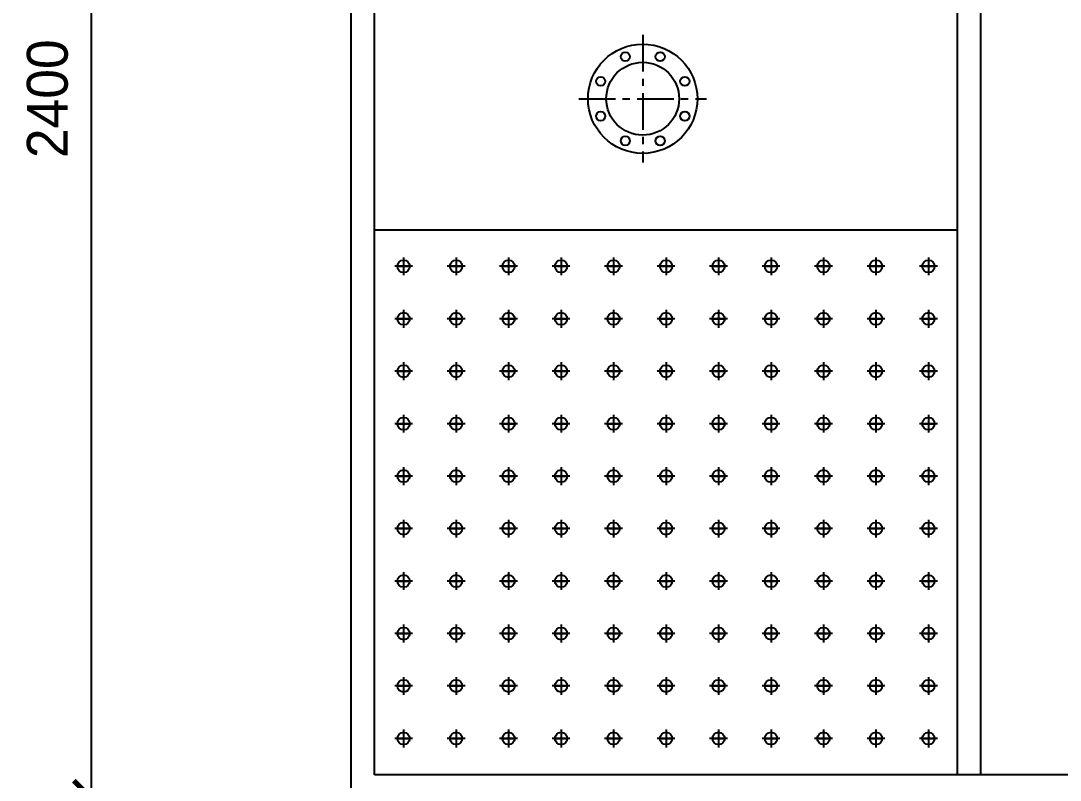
# Model space of a CAD drawing. Header units: millimetres. Extents: x 0 to 16815, y 0 to 11890.
# Drawn here: x 1818 to 3601, y 8037 to 9340 of the extents above; entities that cross this region are included whole.
import ezdxf

# ---------------------------------------------------------------- set-up
doc = ezdxf.new("R2010")
doc.units = ezdxf.units.MM
doc.linetypes.add('CENTER', pattern=[2, 1.25, -0.25, 0.25, -0.25])
doc.layers.get('DEFPOINTS').update_dxf_attribs({"color": 143})
doc.layers.add('CENTER', color=1, linetype='CENTER')
doc.layers.add('냉각탑_dim', color=1, linetype='Continuous')
doc.styles.add('HY울릉도L', font='')
doc.styles.get('HY울릉도L').set_extended_font_data('HY울릉도L')
doc.dimstyles.new('성지DIM', dxfattribs={"dimtxt": 3.5, "dimasz": 3, "dimexe": 1, "dimexo": 2.5, "dimgap": 2, "dimtad": 1, "dimdec": 0, "dimzin": 3, "dimdsep": 46, "dimtxsty": 'HY울릉도L', "dimblk": 'ARCHTICK', "dimcen": -2, "dimclrd": 256, "dimclre": 256, "dimclrt": 7, "dimadec": 0, "dimazin": 0, "dimtfac": 1, "dimtdec": 0, "dimtofl": 0, "dimtmove": 0, "dimatfit": 3, "dimfxl": 1, "dimtolj": 1, "dimtzin": 0, "dimlwe": -1, "dimarcsym": 0})

# ---------------------------------------------------------------- blocks, each defined once
blk = doc.blocks.new('_ArchTick')
at = {"color": 0, "linetype": 'ByBlock', "const_width": 0.15}
blk.add_lwpolyline([(-0.5, -0.5), (0.5, 0.5)], dxfattribs=at)
blk = doc.blocks.new('*D8')
at = {"layer": 'DEFPOINTS', "color": 0, "transparency": 16777216}
for p in [(2384.8, 10406.3), (1939.3, 8006.3), (2384.8, 8006.3)]:
    blk.add_point(p, dxfattribs=at)
at = {"layer": '냉각탑_dim', "transparency": 16777216}
for p, q in [((2334.8, 10406.3), (1919.3, 10406.3)), ((2334.8, 8006.3), (1919.3, 8006.3))]:
    blk.add_line(p, q, dxfattribs=at)
at = {"layer": '냉각탑_dim', "lineweight": -2, "transparency": 16777216}
blk.add_line((1939.3, 10406.3), (1939.3, 8006.3), dxfattribs=at)
at = {"layer": '냉각탑_dim', "lineweight": -2, "transparency": 16777216, "xscale": 60, "yscale": 60, "zscale": 60}
for p, rotation in [((1939.3, 10406.3), 90), ((1939.3, 8006.3), 270)]:
    blk.add_blockref('_ArchTick', p, dxfattribs=dict(at, rotation=rotation))
at = {"layer": '냉각탑_dim', "color": 7, "transparency": 16777216, "insert": (1864.3, 9206.3), "char_height": 70, "attachment_point": 5, "rotation": 90, "style": 'HY울릉도L'}
blk.add_mtext('\\A1;2400', dxfattribs=at)

msp = doc.modelspace()

# ---------------------------------------------------------------- linework, layer by layer
at = {"color": 3}
for p, q in [((3424.8, 8046.3), (3424.8, 10366.3)), ((3464.8, 8046.3), (3464.8, 10366.3)), ((2424.8, 8981.3), (3424.8, 8981.3))]:
    msp.add_line(p, q, dxfattribs=at)
for points in [[(2384.8, 8006.3), (2384.8, 10406.3), (6984.8, 10406.3), (6984.8, 8006.3)], [(2424.8, 8046.3), (2424.8, 10366.3), (6944.8, 10366.3), (6944.8, 8046.3)]]:
    msp.add_lwpolyline(points, close=True, dxfattribs=at)
for centre, radius in [((2884.8, 9206.3), 93.8), ((2854.9, 9278.5), 7.81), ((2914.7, 9278.5), 7.81), ((2884.8, 9206.3), 62.5), ((2812.6, 9236.2), 7.81), ((2957, 9236.2), 7.81), ((2812.6, 9176.4), 7.81), ((2957, 9176.4), 7.81), ((2854.9, 9134.1), 7.81), ((2914.7, 9134.1), 7.81)]:
    msp.add_circle(centre, radius, dxfattribs=at)
for centre in [(2474.8, 8918.8), (2564.8, 8918.8), (2654.8, 8918.8), (2744.8, 8918.8), (2834.8, 8918.8), (2924.8, 8918.8), (3014.8, 8918.8), (3104.8, 8918.8), (3194.8, 8918.8), (3284.8, 8918.8), (3374.8, 8918.8), (2474.8, 8828.8), (2564.8, 8828.8), (2654.8, 8828.8), (2744.8, 8828.8), (2834.8, 8828.8), (2924.8, 8828.8), (3014.8, 8828.8), (3104.8, 8828.8), (3194.8, 8828.8), (3284.8, 8828.8), (3374.8, 8828.8), (2474.8, 8738.8), (2564.8, 8738.8), (2654.8, 8738.8), (2744.8, 8738.8), (2834.8, 8738.8), (2924.8, 8738.8), (3014.8, 8738.8), (3104.8, 8738.8), (3194.8, 8738.8), (3284.8, 8738.8), (3374.8, 8738.8), (2474.8, 8648.8), (2564.8, 8648.8), (2654.8, 8648.8), (2744.8, 8648.8), (2834.8, 8648.8), (2924.8, 8648.8), (3014.8, 8648.8), (3104.8, 8648.8), (3194.8, 8648.8), (3284.8, 8648.8), (3374.8, 8648.8), (2474.8, 8558.8), (2564.8, 8558.8), (2654.8, 8558.8), (2744.8, 8558.8), (2834.8, 8558.8), (2924.8, 8558.8), (3014.8, 8558.8), (3104.8, 8558.8), (3194.8, 8558.8), (3284.8, 8558.8), (3374.8, 8558.8), (2474.8, 8468.8), (2564.8, 8468.8), (2654.8, 8468.8), (2744.8, 8468.8), (2834.8, 8468.8), (2924.8, 8468.8), (3014.8, 8468.8), (3104.8, 8468.8), (3194.8, 8468.8), (3284.8, 8468.8), (3374.8, 8468.8), (2474.8, 8378.8), (2564.8, 8378.8), (2654.8, 8378.8), (2744.8, 8378.8), (2834.8, 8378.8), (2924.8, 8378.8), (3014.8, 8378.8), (3104.8, 8378.8), (3194.8, 8378.8), (3284.8, 8378.8), (3374.8, 8378.8), (2474.8, 8288.8), (2564.8, 8288.8), (2654.8, 8288.8), (2744.8, 8288.8), (2834.8, 8288.8), (2924.8, 8288.8), (3014.8, 8288.8), (3104.8, 8288.8), (3194.8, 8288.8), (3284.8, 8288.8), (3374.8, 8288.8), (2474.8, 8198.8), (2564.8, 8198.8), (2654.8, 8198.8), (2744.8, 8198.8), (2834.8, 8198.8), (2924.8, 8198.8), (3014.8, 8198.8), (3104.8, 8198.8), (3194.8, 8198.8), (3284.8, 8198.8), (3374.8, 8198.8), (2474.8, 8108.8), (2564.8, 8108.8), (2654.8, 8108.8), (2744.8, 8108.8), (2834.8, 8108.8), (2924.8, 8108.8), (3014.8, 8108.8), (3104.8, 8108.8), (3194.8, 8108.8), (3284.8, 8108.8), (3374.8, 8108.8)]:
    msp.add_circle(centre, 10.6)
at = {"layer": 'CENTER', "linetype": 'CENTER', "ltscale": 50}
for p, q in [((2884.8, 9315.7), (2884.8, 9096.9)), ((2775.4, 9206.3), (2994.2, 9206.3)), ((2474.8, 8934.1), (2474.8, 8903.5)), ((2474.8, 8930.5), (2474.8, 8907)), ((2564.8, 8934.1), (2564.8, 8903.5)), ((2564.8, 8930.5), (2564.8, 8907)), ((2654.8, 8934.1), (2654.8, 8903.5)), ((2654.8, 8930.5), (2654.8, 8907)), ((2744.8, 8934.1), (2744.8, 8903.5)), ((2744.8, 8930.5), (2744.8, 8907)), ((2834.8, 8934.1), (2834.8, 8903.5)), ((2834.8, 8930.5), (2834.8, 8907)), ((2924.8, 8934.1), (2924.8, 8903.5)), ((2924.8, 8930.5), (2924.8, 8907)), ((3014.8, 8934.1), (3014.8, 8903.5)), ((3014.8, 8930.5), (3014.8, 8907)), ((3104.8, 8934.1), (3104.8, 8903.5)), ((3104.8, 8930.5), (3104.8, 8907)), ((3194.8, 8934.1), (3194.8, 8903.5)), ((3194.8, 8930.5), (3194.8, 8907)), ((3284.8, 8934.1), (3284.8, 8903.5)), ((3284.8, 8930.5), (3284.8, 8907)), ((3374.8, 8934.1), (3374.8, 8903.5)), ((3374.8, 8930.5), (3374.8, 8907)), ((2490.1, 8918.8), (2459.5, 8918.8)), ((2463, 8918.8), (2486.6, 8918.8)), ((2486.6, 8918.8), (2463, 8918.8)), ((2463, 8918.8), (2486.6, 8918.8)), ((2580.1, 8918.8), (2549.5, 8918.8)), ((2553, 8918.8), (2576.6, 8918.8)), ((2576.6, 8918.8), (2553, 8918.8)), ((2553, 8918.8), (2576.6, 8918.8)), ((2670.1, 8918.8), (2639.5, 8918.8)), ((2643, 8918.8), (2666.6, 8918.8)), ((2666.6, 8918.8), (2643, 8918.8)), ((2643, 8918.8), (2666.6, 8918.8)), ((2760.1, 8918.8), (2729.5, 8918.8)), ((2733, 8918.8), (2756.6, 8918.8)), ((2756.6, 8918.8), (2733, 8918.8)), ((2733, 8918.8), (2756.6, 8918.8)), ((2850.1, 8918.8), (2819.5, 8918.8)), ((2823, 8918.8), (2846.6, 8918.8)), ((2846.6, 8918.8), (2823, 8918.8)), ((2823, 8918.8), (2846.6, 8918.8)), ((2940.1, 8918.8), (2909.5, 8918.8)), ((2913, 8918.8), (2936.6, 8918.8)), ((2936.6, 8918.8), (2913, 8918.8)), ((2913, 8918.8), (2936.6, 8918.8)), ((3030.1, 8918.8), (2999.5, 8918.8)), ((3003, 8918.8), (3026.6, 8918.8)), ((3026.6, 8918.8), (3003, 8918.8)), ((3003, 8918.8), (3026.6, 8918.8)), ((3120.1, 8918.8), (3089.5, 8918.8)), ((3093, 8918.8), (3116.6, 8918.8)), ((3116.6, 8918.8), (3093, 8918.8)), ((3093, 8918.8), (3116.6, 8918.8)), ((3210.1, 8918.8), (3179.5, 8918.8)), ((3183, 8918.8), (3206.6, 8918.8)), ((3206.6, 8918.8), (3183, 8918.8)), ((3183, 8918.8), (3206.6, 8918.8)), ((3300.1, 8918.8), (3269.5, 8918.8)), ((3273, 8918.8), (3296.6, 8918.8)), ((3296.6, 8918.8), (3273, 8918.8)), ((3273, 8918.8), (3296.6, 8918.8)), ((3390.1, 8918.8), (3359.5, 8918.8)), ((3363, 8918.8), (3386.6, 8918.8)), ((3386.6, 8918.8), (3363, 8918.8)), ((3363, 8918.8), (3386.6, 8918.8)), ((2474.8, 8844.1), (2474.8, 8813.5)), ((2564.8, 8844.1), (2564.8, 8813.5)), ((2654.8, 8844.1), (2654.8, 8813.5)), ((2744.8, 8844.1), (2744.8, 8813.5)), ((2834.8, 8844.1), (2834.8, 8813.5)), ((2924.8, 8844.1), (2924.8, 8813.5)), ((3014.8, 8844.1), (3014.8, 8813.5)), ((3104.8, 8844.1), (3104.8, 8813.5)), ((3194.8, 8844.1), (3194.8, 8813.5)), ((3284.8, 8844.1), (3284.8, 8813.5)), ((3374.8, 8844.1), (3374.8, 8813.5)), ((2490.1, 8828.8), (2459.5, 8828.8)), ((2463, 8828.8), (2486.6, 8828.8)), ((2486.6, 8828.8), (2463, 8828.8)), ((2463, 8828.8), (2486.6, 8828.8)), ((2474.8, 8840.5), (2474.8, 8817)), ((2580.1, 8828.8), (2549.5, 8828.8)), ((2553, 8828.8), (2576.6, 8828.8)), ((2576.6, 8828.8), (2553, 8828.8)), ((2553, 8828.8), (2576.6, 8828.8)), ((2564.8, 8840.5), (2564.8, 8817)), ((2670.1, 8828.8), (2639.5, 8828.8)), ((2643, 8828.8), (2666.6, 8828.8)), ((2666.6, 8828.8), (2643, 8828.8)), ((2643, 8828.8), (2666.6, 8828.8)), ((2654.8, 8840.5), (2654.8, 8817)), ((2760.1, 8828.8), (2729.5, 8828.8)), ((2733, 8828.8), (2756.6, 8828.8)), ((2756.6, 8828.8), (2733, 8828.8)), ((2733, 8828.8), (2756.6, 8828.8)), ((2744.8, 8840.5), (2744.8, 8817)), ((2850.1, 8828.8), (2819.5, 8828.8)), ((2823, 8828.8), (2846.6, 8828.8)), ((2846.6, 8828.8), (2823, 8828.8)), ((2823, 8828.8), (2846.6, 8828.8)), ((2834.8, 8840.5), (2834.8, 8817)), ((2940.1, 8828.8), (2909.5, 8828.8)), ((2913, 8828.8), (2936.6, 8828.8)), ((2936.6, 8828.8), (2913, 8828.8)), ((2913, 8828.8), (2936.6, 8828.8)), ((2924.8, 8840.5), (2924.8, 8817)), ((3030.1, 8828.8), (2999.5, 8828.8)), ((3003, 8828.8), (3026.6, 8828.8)), ((3026.6, 8828.8), (3003, 8828.8)), ((3003, 8828.8), (3026.6, 8828.8)), ((3014.8, 8840.5), (3014.8, 8817)), ((3120.1, 8828.8), (3089.5, 8828.8)), ((3093, 8828.8), (3116.6, 8828.8)), ((3116.6, 8828.8), (3093, 8828.8)), ((3093, 8828.8), (3116.6, 8828.8)), ((3104.8, 8840.5), (3104.8, 8817)), ((3210.1, 8828.8), (3179.5, 8828.8)), ((3183, 8828.8), (3206.6, 8828.8)), ((3206.6, 8828.8), (3183, 8828.8)), ((3183, 8828.8), (3206.6, 8828.8)), ((3194.8, 8840.5), (3194.8, 8817)), ((3300.1, 8828.8), (3269.5, 8828.8)), ((3273, 8828.8), (3296.6, 8828.8)), ((3296.6, 8828.8), (3273, 8828.8)), ((3273, 8828.8), (3296.6, 8828.8)), ((3284.8, 8840.5), (3284.8, 8817)), ((3390.1, 8828.8), (3359.5, 8828.8)), ((3363, 8828.8), (3386.6, 8828.8)), ((3386.6, 8828.8), (3363, 8828.8)), ((3363, 8828.8), (3386.6, 8828.8)), ((3374.8, 8840.5), (3374.8, 8817)), ((2474.8, 8754.1), (2474.8, 8723.5)), ((2564.8, 8754.1), (2564.8, 8723.5)), ((2654.8, 8754.1), (2654.8, 8723.5)), ((2744.8, 8754.1), (2744.8, 8723.5)), ((2834.8, 8754.1), (2834.8, 8723.5)), ((2924.8, 8754.1), (2924.8, 8723.5)), ((3014.8, 8754.1), (3014.8, 8723.5)), ((3104.8, 8754.1), (3104.8, 8723.5)), ((3194.8, 8754.1), (3194.8, 8723.5)), ((3284.8, 8754.1), (3284.8, 8723.5)), ((3374.8, 8754.1), (3374.8, 8723.5)), ((2490.1, 8738.8), (2459.5, 8738.8)), ((2463, 8738.8), (2486.6, 8738.8)), ((2486.6, 8738.8), (2463, 8738.8)), ((2463, 8738.8), (2486.6, 8738.8)), ((2474.8, 8750.5), (2474.8, 8727)), ((2580.1, 8738.8), (2549.5, 8738.8)), ((2553, 8738.8), (2576.6, 8738.8)), ((2576.6, 8738.8), (2553, 8738.8)), ((2553, 8738.8), (2576.6, 8738.8)), ((2564.8, 8750.5), (2564.8, 8727)), ((2670.1, 8738.8), (2639.5, 8738.8)), ((2643, 8738.8), (2666.6, 8738.8)), ((2666.6, 8738.8), (2643, 8738.8)), ((2643, 8738.8), (2666.6, 8738.8)), ((2654.8, 8750.5), (2654.8, 8727)), ((2760.1, 8738.8), (2729.5, 8738.8)), ((2733, 8738.8), (2756.6, 8738.8)), ((2756.6, 8738.8), (2733, 8738.8)), ((2733, 8738.8), (2756.6, 8738.8)), ((2744.8, 8750.5), (2744.8, 8727)), ((2850.1, 8738.8), (2819.5, 8738.8)), ((2823, 8738.8), (2846.6, 8738.8)), ((2846.6, 8738.8), (2823, 8738.8)), ((2823, 8738.8), (2846.6, 8738.8)), ((2834.8, 8750.5), (2834.8, 8727)), ((2940.1, 8738.8), (2909.5, 8738.8)), ((2913, 8738.8), (2936.6, 8738.8)), ((2936.6, 8738.8), (2913, 8738.8)), ((2913, 8738.8), (2936.6, 8738.8)), ((2924.8, 8750.5), (2924.8, 8727)), ((3030.1, 8738.8), (2999.5, 8738.8)), ((3003, 8738.8), (3026.6, 8738.8)), ((3026.6, 8738.8), (3003, 8738.8)), ((3003, 8738.8), (3026.6, 8738.8)), ((3014.8, 8750.5), (3014.8, 8727)), ((3120.1, 8738.8), (3089.5, 8738.8)), ((3093, 8738.8), (3116.6, 8738.8)), ((3116.6, 8738.8), (3093, 8738.8)), ((3093, 8738.8), (3116.6, 8738.8)), ((3104.8, 8750.5), (3104.8, 8727)), ((3210.1, 8738.8), (3179.5, 8738.8)), ((3183, 8738.8), (3206.6, 8738.8)), ((3206.6, 8738.8), (3183, 8738.8)), ((3183, 8738.8), (3206.6, 8738.8)), ((3194.8, 8750.5), (3194.8, 8727)), ((3300.1, 8738.8), (3269.5, 8738.8)), ((3273, 8738.8), (3296.6, 8738.8)), ((3296.6, 8738.8), (3273, 8738.8)), ((3273, 8738.8), (3296.6, 8738.8)), ((3284.8, 8750.5), (3284.8, 8727)), ((3390.1, 8738.8), (3359.5, 8738.8)), ((3363, 8738.8), (3386.6, 8738.8)), ((3386.6, 8738.8), (3363, 8738.8)), ((3363, 8738.8), (3386.6, 8738.8)), ((3374.8, 8750.5), (3374.8, 8727)), ((2474.8, 8664.1), (2474.8, 8633.5)), ((2564.8, 8664.1), (2564.8, 8633.5)), ((2654.8, 8664.1), (2654.8, 8633.5)), ((2744.8, 8664.1), (2744.8, 8633.5)), ((2834.8, 8664.1), (2834.8, 8633.5)), ((2924.8, 8664.1), (2924.8, 8633.5)), ((3014.8, 8664.1), (3014.8, 8633.5)), ((3104.8, 8664.1), (3104.8, 8633.5)), ((3194.8, 8664.1), (3194.8, 8633.5)), ((3284.8, 8664.1), (3284.8, 8633.5)), ((3374.8, 8664.1), (3374.8, 8633.5)), ((2490.1, 8648.8), (2459.5, 8648.8)), ((2463, 8648.8), (2486.6, 8648.8)), ((2486.6, 8648.8), (2463, 8648.8)), ((2463, 8648.8), (2486.6, 8648.8)), ((2474.8, 8660.5), (2474.8, 8637)), ((2580.1, 8648.8), (2549.5, 8648.8)), ((2553, 8648.8), (2576.6, 8648.8)), ((2576.6, 8648.8), (2553, 8648.8)), ((2553, 8648.8), (2576.6, 8648.8)), ((2564.8, 8660.5), (2564.8, 8637)), ((2670.1, 8648.8), (2639.5, 8648.8)), ((2643, 8648.8), (2666.6, 8648.8)), ((2666.6, 8648.8), (2643, 8648.8)), ((2643, 8648.8), (2666.6, 8648.8)), ((2654.8, 8660.5), (2654.8, 8637)), ((2760.1, 8648.8), (2729.5, 8648.8)), ((2733, 8648.8), (2756.6, 8648.8)), ((2756.6, 8648.8), (2733, 8648.8)), ((2733, 8648.8), (2756.6, 8648.8)), ((2744.8, 8660.5), (2744.8, 8637)), ((2850.1, 8648.8), (2819.5, 8648.8)), ((2823, 8648.8), (2846.6, 8648.8)), ((2846.6, 8648.8), (2823, 8648.8)), ((2823, 8648.8), (2846.6, 8648.8)), ((2834.8, 8660.5), (2834.8, 8637)), ((2940.1, 8648.8), (2909.5, 8648.8)), ((2913, 8648.8), (2936.6, 8648.8)), ((2936.6, 8648.8), (2913, 8648.8)), ((2913, 8648.8), (2936.6, 8648.8)), ((2924.8, 8660.5), (2924.8, 8637)), ((3030.1, 8648.8), (2999.5, 8648.8)), ((3003, 8648.8), (3026.6, 8648.8)), ((3026.6, 8648.8), (3003, 8648.8)), ((3003, 8648.8), (3026.6, 8648.8)), ((3014.8, 8660.5), (3014.8, 8637)), ((3120.1, 8648.8), (3089.5, 8648.8)), ((3093, 8648.8), (3116.6, 8648.8)), ((3116.6, 8648.8), (3093, 8648.8)), ((3093, 8648.8), (3116.6, 8648.8)), ((3104.8, 8660.5), (3104.8, 8637)), ((3210.1, 8648.8), (3179.5, 8648.8)), ((3183, 8648.8), (3206.6, 8648.8)), ((3206.6, 8648.8), (3183, 8648.8)), ((3183, 8648.8), (3206.6, 8648.8)), ((3194.8, 8660.5), (3194.8, 8637)), ((3300.1, 8648.8), (3269.5, 8648.8)), ((3273, 8648.8), (3296.6, 8648.8)), ((3296.6, 8648.8), (3273, 8648.8)), ((3273, 8648.8), (3296.6, 8648.8)), ((3284.8, 8660.5), (3284.8, 8637)), ((3390.1, 8648.8), (3359.5, 8648.8)), ((3363, 8648.8), (3386.6, 8648.8)), ((3386.6, 8648.8), (3363, 8648.8)), ((3363, 8648.8), (3386.6, 8648.8)), ((3374.8, 8660.5), (3374.8, 8637)), ((2474.8, 8574.1), (2474.8, 8543.5)), ((2564.8, 8574.1), (2564.8, 8543.5)), ((2654.8, 8574.1), (2654.8, 8543.5)), ((2744.8, 8574.1), (2744.8, 8543.5)), ((2834.8, 8574.1), (2834.8, 8543.5)), ((2924.8, 8574.1), (2924.8, 8543.5)), ((3014.8, 8574.1), (3014.8, 8543.5)), ((3104.8, 8574.1), (3104.8, 8543.5)), ((3194.8, 8574.1), (3194.8, 8543.5)), ((3284.8, 8574.1), (3284.8, 8543.5)), ((3374.8, 8574.1), (3374.8, 8543.5)), ((2490.1, 8558.8), (2459.5, 8558.8)), ((2463, 8558.8), (2486.6, 8558.8)), ((2486.6, 8558.8), (2463, 8558.8)), ((2463, 8558.8), (2486.6, 8558.8)), ((2474.8, 8570.5), (2474.8, 8547)), ((2580.1, 8558.8), (2549.5, 8558.8)), ((2553, 8558.8), (2576.6, 8558.8)), ((2576.6, 8558.8), (2553, 8558.8)), ((2553, 8558.8), (2576.6, 8558.8)), ((2564.8, 8570.5), (2564.8, 8547)), ((2670.1, 8558.8), (2639.5, 8558.8)), ((2643, 8558.8), (2666.6, 8558.8)), ((2666.6, 8558.8), (2643, 8558.8)), ((2643, 8558.8), (2666.6, 8558.8)), ((2654.8, 8570.5), (2654.8, 8547)), ((2760.1, 8558.8), (2729.5, 8558.8)), ((2733, 8558.8), (2756.6, 8558.8)), ((2756.6, 8558.8), (2733, 8558.8)), ((2733, 8558.8), (2756.6, 8558.8)), ((2744.8, 8570.5), (2744.8, 8547)), ((2850.1, 8558.8), (2819.5, 8558.8)), ((2823, 8558.8), (2846.6, 8558.8)), ((2846.6, 8558.8), (2823, 8558.8)), ((2823, 8558.8), (2846.6, 8558.8)), ((2834.8, 8570.5), (2834.8, 8547)), ((2940.1, 8558.8), (2909.5, 8558.8)), ((2913, 8558.8), (2936.6, 8558.8)), ((2936.6, 8558.8), (2913, 8558.8)), ((2913, 8558.8), (2936.6, 8558.8)), ((2924.8, 8570.5), (2924.8, 8547)), ((3030.1, 8558.8), (2999.5, 8558.8)), ((3003, 8558.8), (3026.6, 8558.8)), ((3026.6, 8558.8), (3003, 8558.8)), ((3003, 8558.8), (3026.6, 8558.8)), ((3014.8, 8570.5), (3014.8, 8547)), ((3120.1, 8558.8), (3089.5, 8558.8)), ((3093, 8558.8), (3116.6, 8558.8)), ((3116.6, 8558.8), (3093, 8558.8)), ((3093, 8558.8), (3116.6, 8558.8)), ((3104.8, 8570.5), (3104.8, 8547)), ((3210.1, 8558.8), (3179.5, 8558.8)), ((3183, 8558.8), (3206.6, 8558.8)), ((3206.6, 8558.8), (3183, 8558.8)), ((3183, 8558.8), (3206.6, 8558.8)), ((3194.8, 8570.5), (3194.8, 8547)), ((3300.1, 8558.8), (3269.5, 8558.8)), ((3273, 8558.8), (3296.6, 8558.8)), ((3296.6, 8558.8), (3273, 8558.8)), ((3273, 8558.8), (3296.6, 8558.8)), ((3284.8, 8570.5), (3284.8, 8547)), ((3390.1, 8558.8), (3359.5, 8558.8)), ((3363, 8558.8), (3386.6, 8558.8)), ((3386.6, 8558.8), (3363, 8558.8)), ((3363, 8558.8), (3386.6, 8558.8)), ((3374.8, 8570.5), (3374.8, 8547)), ((2490.1, 8468.8), (2459.5, 8468.8)), ((2463, 8468.8), (2486.6, 8468.8)), ((2486.6, 8468.8), (2463, 8468.8)), ((2463, 8468.8), (2486.6, 8468.8)), ((2474.8, 8484.1), (2474.8, 8453.5)), ((2474.8, 8480.5), (2474.8, 8457)), ((2580.1, 8468.8), (2549.5, 8468.8)), ((2553, 8468.8), (2576.6, 8468.8)), ((2576.6, 8468.8), (2553, 8468.8)), ((2553, 8468.8), (2576.6, 8468.8)), ((2564.8, 8484.1), (2564.8, 8453.5)), ((2564.8, 8480.5), (2564.8, 8457)), ((2670.1, 8468.8), (2639.5, 8468.8)), ((2643, 8468.8), (2666.6, 8468.8)), ((2666.6, 8468.8), (2643, 8468.8)), ((2643, 8468.8), (2666.6, 8468.8)), ((2654.8, 8484.1), (2654.8, 8453.5)), ((2654.8, 8480.5), (2654.8, 8457)), ((2760.1, 8468.8), (2729.5, 8468.8)), ((2733, 8468.8), (2756.6, 8468.8)), ((2756.6, 8468.8), (2733, 8468.8)), ((2733, 8468.8), (2756.6, 8468.8)), ((2744.8, 8484.1), (2744.8, 8453.5)), ((2744.8, 8480.5), (2744.8, 8457)), ((2850.1, 8468.8), (2819.5, 8468.8)), ((2823, 8468.8), (2846.6, 8468.8)), ((2846.6, 8468.8), (2823, 8468.8)), ((2823, 8468.8), (2846.6, 8468.8)), ((2834.8, 8484.1), (2834.8, 8453.5)), ((2834.8, 8480.5), (2834.8, 8457)), ((2940.1, 8468.8), (2909.5, 8468.8)), ((2913, 8468.8), (2936.6, 8468.8)), ((2936.6, 8468.8), (2913, 8468.8)), ((2913, 8468.8), (2936.6, 8468.8)), ((2924.8, 8484.1), (2924.8, 8453.5)), ((2924.8, 8480.5), (2924.8, 8457)), ((3030.1, 8468.8), (2999.5, 8468.8)), ((3003, 8468.8), (3026.6, 8468.8)), ((3026.6, 8468.8), (3003, 8468.8)), ((3003, 8468.8), (3026.6, 8468.8)), ((3014.8, 8484.1), (3014.8, 8453.5)), ((3014.8, 8480.5), (3014.8, 8457)), ((3120.1, 8468.8), (3089.5, 8468.8)), ((3093, 8468.8), (3116.6, 8468.8)), ((3116.6, 8468.8), (3093, 8468.8)), ((3093, 8468.8), (3116.6, 8468.8)), ((3104.8, 8484.1), (3104.8, 8453.5)), ((3104.8, 8480.5), (3104.8, 8457)), ((3210.1, 8468.8), (3179.5, 8468.8)), ((3183, 8468.8), (3206.6, 8468.8)), ((3206.6, 8468.8), (3183, 8468.8)), ((3183, 8468.8), (3206.6, 8468.8)), ((3194.8, 8484.1), (3194.8, 8453.5)), ((3194.8, 8480.5), (3194.8, 8457)), ((3300.1, 8468.8), (3269.5, 8468.8)), ((3273, 8468.8), (3296.6, 8468.8)), ((3296.6, 8468.8), (3273, 8468.8)), ((3273, 8468.8), (3296.6, 8468.8)), ((3284.8, 8484.1), (3284.8, 8453.5)), ((3284.8, 8480.5), (3284.8, 8457)), ((3390.1, 8468.8), (3359.5, 8468.8)), ((3363, 8468.8), (3386.6, 8468.8)), ((3386.6, 8468.8), (3363, 8468.8)), ((3363, 8468.8), (3386.6, 8468.8)), ((3374.8, 8484.1), (3374.8, 8453.5)), ((3374.8, 8480.5), (3374.8, 8457)), ((2490.1, 8378.8), (2459.5, 8378.8)), ((2463, 8378.8), (2486.6, 8378.8)), ((2486.6, 8378.8), (2463, 8378.8)), ((2463, 8378.8), (2486.6, 8378.8)), ((2474.8, 8394.1), (2474.8, 8363.5)), ((2474.8, 8390.5), (2474.8, 8367)), ((2580.1, 8378.8), (2549.5, 8378.8)), ((2553, 8378.8), (2576.6, 8378.8)), ((2576.6, 8378.8), (2553, 8378.8)), ((2553, 8378.8), (2576.6, 8378.8)), ((2564.8, 8394.1), (2564.8, 8363.5)), ((2564.8, 8390.5), (2564.8, 8367)), ((2670.1, 8378.8), (2639.5, 8378.8)), ((2643, 8378.8), (2666.6, 8378.8)), ((2666.6, 8378.8), (2643, 8378.8)), ((2643, 8378.8), (2666.6, 8378.8)), ((2654.8, 8394.1), (2654.8, 8363.5)), ((2654.8, 8390.5), (2654.8, 8367)), ((2760.1, 8378.8), (2729.5, 8378.8)), ((2733, 8378.8), (2756.6, 8378.8)), ((2756.6, 8378.8), (2733, 8378.8)), ((2733, 8378.8), (2756.6, 8378.8)), ((2744.8, 8394.1), (2744.8, 8363.5)), ((2744.8, 8390.5), (2744.8, 8367)), ((2850.1, 8378.8), (2819.5, 8378.8)), ((2823, 8378.8), (2846.6, 8378.8)), ((2846.6, 8378.8), (2823, 8378.8)), ((2823, 8378.8), (2846.6, 8378.8)), ((2834.8, 8394.1), (2834.8, 8363.5)), ((2834.8, 8390.5), (2834.8, 8367)), ((2940.1, 8378.8), (2909.5, 8378.8)), ((2913, 8378.8), (2936.6, 8378.8)), ((2936.6, 8378.8), (2913, 8378.8)), ((2913, 8378.8), (2936.6, 8378.8)), ((2924.8, 8394.1), (2924.8, 8363.5)), ((2924.8, 8390.5), (2924.8, 8367)), ((3030.1, 8378.8), (2999.5, 8378.8)), ((3003, 8378.8), (3026.6, 8378.8)), ((3026.6, 8378.8), (3003, 8378.8)), ((3003, 8378.8), (3026.6, 8378.8)), ((3014.8, 8394.1), (3014.8, 8363.5)), ((3014.8, 8390.5), (3014.8, 8367)), ((3120.1, 8378.8), (3089.5, 8378.8)), ((3093, 8378.8), (3116.6, 8378.8)), ((3116.6, 8378.8), (3093, 8378.8)), ((3093, 8378.8), (3116.6, 8378.8)), ((3104.8, 8394.1), (3104.8, 8363.5)), ((3104.8, 8390.5), (3104.8, 8367)), ((3210.1, 8378.8), (3179.5, 8378.8)), ((3183, 8378.8), (3206.6, 8378.8)), ((3206.6, 8378.8), (3183, 8378.8)), ((3183, 8378.8), (3206.6, 8378.8)), ((3194.8, 8394.1), (3194.8, 8363.5)), ((3194.8, 8390.5), (3194.8, 8367)), ((3300.1, 8378.8), (3269.5, 8378.8)), ((3273, 8378.8), (3296.6, 8378.8)), ((3296.6, 8378.8), (3273, 8378.8)), ((3273, 8378.8), (3296.6, 8378.8)), ((3284.8, 8394.1), (3284.8, 8363.5)), ((3284.8, 8390.5), (3284.8, 8367)), ((3390.1, 8378.8), (3359.5, 8378.8)), ((3363, 8378.8), (3386.6, 8378.8)), ((3386.6, 8378.8), (3363, 8378.8)), ((3363, 8378.8), (3386.6, 8378.8)), ((3374.8, 8394.1), (3374.8, 8363.5)), ((3374.8, 8390.5), (3374.8, 8367)), ((2490.1, 8288.8), (2459.5, 8288.8)), ((2463, 8288.8), (2486.6, 8288.8)), ((2486.6, 8288.8), (2463, 8288.8)), ((2463, 8288.8), (2486.6, 8288.8)), ((2474.8, 8304.1), (2474.8, 8273.5)), ((2474.8, 8300.5), (2474.8, 8277)), ((2580.1, 8288.8), (2549.5, 8288.8)), ((2553, 8288.8), (2576.6, 8288.8)), ((2576.6, 8288.8), (2553, 8288.8)), ((2553, 8288.8), (2576.6, 8288.8)), ((2564.8, 8304.1), (2564.8, 8273.5)), ((2564.8, 8300.5), (2564.8, 8277)), ((2670.1, 8288.8), (2639.5, 8288.8)), ((2643, 8288.8), (2666.6, 8288.8)), ((2666.6, 8288.8), (2643, 8288.8)), ((2643, 8288.8), (2666.6, 8288.8)), ((2654.8, 8304.1), (2654.8, 8273.5)), ((2654.8, 8300.5), (2654.8, 8277)), ((2760.1, 8288.8), (2729.5, 8288.8)), ((2733, 8288.8), (2756.6, 8288.8)), ((2756.6, 8288.8), (2733, 8288.8)), ((2733, 8288.8), (2756.6, 8288.8)), ((2744.8, 8304.1), (2744.8, 8273.5)), ((2744.8, 8300.5), (2744.8, 8277)), ((2850.1, 8288.8), (2819.5, 8288.8)), ((2823, 8288.8), (2846.6, 8288.8)), ((2846.6, 8288.8), (2823, 8288.8)), ((2823, 8288.8), (2846.6, 8288.8)), ((2834.8, 8304.1), (2834.8, 8273.5)), ((2834.8, 8300.5), (2834.8, 8277)), ((2940.1, 8288.8), (2909.5, 8288.8)), ((2913, 8288.8), (2936.6, 8288.8)), ((2936.6, 8288.8), (2913, 8288.8)), ((2913, 8288.8), (2936.6, 8288.8)), ((2924.8, 8304.1), (2924.8, 8273.5)), ((2924.8, 8300.5), (2924.8, 8277)), ((3030.1, 8288.8), (2999.5, 8288.8)), ((3003, 8288.8), (3026.6, 8288.8)), ((3026.6, 8288.8), (3003, 8288.8)), ((3003, 8288.8), (3026.6, 8288.8)), ((3014.8, 8304.1), (3014.8, 8273.5)), ((3014.8, 8300.5), (3014.8, 8277)), ((3120.1, 8288.8), (3089.5, 8288.8)), ((3093, 8288.8), (3116.6, 8288.8)), ((3116.6, 8288.8), (3093, 8288.8)), ((3093, 8288.8), (3116.6, 8288.8)), ((3104.8, 8304.1), (3104.8, 8273.5)), ((3104.8, 8300.5), (3104.8, 8277)), ((3210.1, 8288.8), (3179.5, 8288.8)), ((3183, 8288.8), (3206.6, 8288.8)), ((3206.6, 8288.8), (3183, 8288.8)), ((3183, 8288.8), (3206.6, 8288.8)), ((3194.8, 8304.1), (3194.8, 8273.5)), ((3194.8, 8300.5), (3194.8, 8277)), ((3300.1, 8288.8), (3269.5, 8288.8)), ((3273, 8288.8), (3296.6, 8288.8)), ((3296.6, 8288.8), (3273, 8288.8)), ((3273, 8288.8), (3296.6, 8288.8)), ((3284.8, 8304.1), (3284.8, 8273.5)), ((3284.8, 8300.5), (3284.8, 8277)), ((3390.1, 8288.8), (3359.5, 8288.8)), ((3363, 8288.8), (3386.6, 8288.8)), ((3386.6, 8288.8), (3363, 8288.8)), ((3363, 8288.8), (3386.6, 8288.8)), ((3374.8, 8304.1), (3374.8, 8273.5)), ((3374.8, 8300.5), (3374.8, 8277)), ((2474.8, 8214.1), (2474.8, 8183.5)), ((2474.8, 8210.5), (2474.8, 8187)), ((2564.8, 8214.1), (2564.8, 8183.5)), ((2564.8, 8210.5), (2564.8, 8187)), ((2654.8, 8214.1), (2654.8, 8183.5)), ((2654.8, 8210.5), (2654.8, 8187)), ((2744.8, 8214.1), (2744.8, 8183.5)), ((2744.8, 8210.5), (2744.8, 8187)), ((2834.8, 8214.1), (2834.8, 8183.5)), ((2834.8, 8210.5), (2834.8, 8187)), ((2924.8, 8214.1), (2924.8, 8183.5)), ((2924.8, 8210.5), (2924.8, 8187)), ((3014.8, 8214.1), (3014.8, 8183.5)), ((3014.8, 8210.5), (3014.8, 8187)), ((3104.8, 8214.1), (3104.8, 8183.5)), ((3104.8, 8210.5), (3104.8, 8187)), ((3194.8, 8214.1), (3194.8, 8183.5)), ((3194.8, 8210.5), (3194.8, 8187)), ((3284.8, 8214.1), (3284.8, 8183.5)), ((3284.8, 8210.5), (3284.8, 8187)), ((3374.8, 8214.1), (3374.8, 8183.5)), ((3374.8, 8210.5), (3374.8, 8187)), ((2490.1, 8198.8), (2459.5, 8198.8)), ((2463, 8198.8), (2486.6, 8198.8)), ((2486.6, 8198.8), (2463, 8198.8)), ((2463, 8198.8), (2486.6, 8198.8)), ((2580.1, 8198.8), (2549.5, 8198.8)), ((2553, 8198.8), (2576.6, 8198.8)), ((2576.6, 8198.8), (2553, 8198.8)), ((2553, 8198.8), (2576.6, 8198.8)), ((2670.1, 8198.8), (2639.5, 8198.8)), ((2643, 8198.8), (2666.6, 8198.8)), ((2666.6, 8198.8), (2643, 8198.8)), ((2643, 8198.8), (2666.6, 8198.8)), ((2760.1, 8198.8), (2729.5, 8198.8)), ((2733, 8198.8), (2756.6, 8198.8)), ((2756.6, 8198.8), (2733, 8198.8)), ((2733, 8198.8), (2756.6, 8198.8)), ((2850.1, 8198.8), (2819.5, 8198.8)), ((2823, 8198.8), (2846.6, 8198.8)), ((2846.6, 8198.8), (2823, 8198.8)), ((2823, 8198.8), (2846.6, 8198.8)), ((2940.1, 8198.8), (2909.5, 8198.8)), ((2913, 8198.8), (2936.6, 8198.8)), ((2936.6, 8198.8), (2913, 8198.8)), ((2913, 8198.8), (2936.6, 8198.8)), ((3030.1, 8198.8), (2999.5, 8198.8)), ((3003, 8198.8), (3026.6, 8198.8)), ((3026.6, 8198.8), (3003, 8198.8)), ((3003, 8198.8), (3026.6, 8198.8)), ((3120.1, 8198.8), (3089.5, 8198.8)), ((3093, 8198.8), (3116.6, 8198.8)), ((3116.6, 8198.8), (3093, 8198.8)), ((3093, 8198.8), (3116.6, 8198.8)), ((3210.1, 8198.8), (3179.5, 8198.8)), ((3183, 8198.8), (3206.6, 8198.8)), ((3206.6, 8198.8), (3183, 8198.8)), ((3183, 8198.8), (3206.6, 8198.8)), ((3300.1, 8198.8), (3269.5, 8198.8)), ((3273, 8198.8), (3296.6, 8198.8)), ((3296.6, 8198.8), (3273, 8198.8)), ((3273, 8198.8), (3296.6, 8198.8)), ((3390.1, 8198.8), (3359.5, 8198.8)), ((3363, 8198.8), (3386.6, 8198.8)), ((3386.6, 8198.8), (3363, 8198.8)), ((3363, 8198.8), (3386.6, 8198.8)), ((2474.8, 8124.1), (2474.8, 8093.5)), ((2474.8, 8120.5), (2474.8, 8097)), ((2564.8, 8124.1), (2564.8, 8093.5)), ((2564.8, 8120.5), (2564.8, 8097)), ((2654.8, 8124.1), (2654.8, 8093.5)), ((2654.8, 8120.5), (2654.8, 8097)), ((2744.8, 8124.1), (2744.8, 8093.5)), ((2744.8, 8120.5), (2744.8, 8097)), ((2834.8, 8124.1), (2834.8, 8093.5)), ((2834.8, 8120.5), (2834.8, 8097)), ((2924.8, 8124.1), (2924.8, 8093.5)), ((2924.8, 8120.5), (2924.8, 8097)), ((3014.8, 8124.1), (3014.8, 8093.5)), ((3014.8, 8120.5), (3014.8, 8097)), ((3104.8, 8124.1), (3104.8, 8093.5)), ((3104.8, 8120.5), (3104.8, 8097)), ((3194.8, 8124.1), (3194.8, 8093.5)), ((3194.8, 8120.5), (3194.8, 8097)), ((3284.8, 8124.1), (3284.8, 8093.5)), ((3284.8, 8120.5), (3284.8, 8097)), ((3374.8, 8124.1), (3374.8, 8093.5)), ((3374.8, 8120.5), (3374.8, 8097)), ((2490.1, 8108.8), (2459.5, 8108.8)), ((2463, 8108.8), (2486.6, 8108.8)), ((2486.6, 8108.8), (2463, 8108.8)), ((2463, 8108.8), (2486.6, 8108.8)), ((2580.1, 8108.8), (2549.5, 8108.8)), ((2553, 8108.8), (2576.6, 8108.8)), ((2576.6, 8108.8), (2553, 8108.8)), ((2553, 8108.8), (2576.6, 8108.8)), ((2670.1, 8108.8), (2639.5, 8108.8)), ((2643, 8108.8), (2666.6, 8108.8)), ((2666.6, 8108.8), (2643, 8108.8)), ((2643, 8108.8), (2666.6, 8108.8)), ((2760.1, 8108.8), (2729.5, 8108.8)), ((2733, 8108.8), (2756.6, 8108.8)), ((2756.6, 8108.8), (2733, 8108.8)), ((2733, 8108.8), (2756.6, 8108.8)), ((2850.1, 8108.8), (2819.5, 8108.8)), ((2823, 8108.8), (2846.6, 8108.8)), ((2846.6, 8108.8), (2823, 8108.8)), ((2823, 8108.8), (2846.6, 8108.8)), ((2940.1, 8108.8), (2909.5, 8108.8)), ((2913, 8108.8), (2936.6, 8108.8)), ((2936.6, 8108.8), (2913, 8108.8)), ((2913, 8108.8), (2936.6, 8108.8)), ((3030.1, 8108.8), (2999.5, 8108.8)), ((3003, 8108.8), (3026.6, 8108.8)), ((3026.6, 8108.8), (3003, 8108.8)), ((3003, 8108.8), (3026.6, 8108.8)), ((3120.1, 8108.8), (3089.5, 8108.8)), ((3093, 8108.8), (3116.6, 8108.8)), ((3116.6, 8108.8), (3093, 8108.8)), ((3093, 8108.8), (3116.6, 8108.8)), ((3210.1, 8108.8), (3179.5, 8108.8)), ((3183, 8108.8), (3206.6, 8108.8)), ((3206.6, 8108.8), (3183, 8108.8)), ((3183, 8108.8), (3206.6, 8108.8)), ((3300.1, 8108.8), (3269.5, 8108.8)), ((3273, 8108.8), (3296.6, 8108.8)), ((3296.6, 8108.8), (3273, 8108.8)), ((3273, 8108.8), (3296.6, 8108.8)), ((3390.1, 8108.8), (3359.5, 8108.8)), ((3363, 8108.8), (3386.6, 8108.8)), ((3386.6, 8108.8), (3363, 8108.8)), ((3363, 8108.8), (3386.6, 8108.8))]:
    msp.add_line(p, q, dxfattribs=at)

# ---------------------------------------------------------------- dimensions: what is measured, and where the dimension line sits
at = {"layer": '냉각탑_dim'}
dim = msp.add_linear_dim(base=(1939.3, 8006.3), p1=(2384.8, 10406.3), p2=(2384.8, 8006.3), angle=90, dimstyle='성지DIM', override={"dimscale": 20, "dimtmove": 2}, dxfattribs=at)
dim.commit()
dim.dimension.update_dxf_attribs({"geometry": '*D8', "text_midpoint": (1864.3, 9206.3)})

doc.saveas('drawing.dxf')
